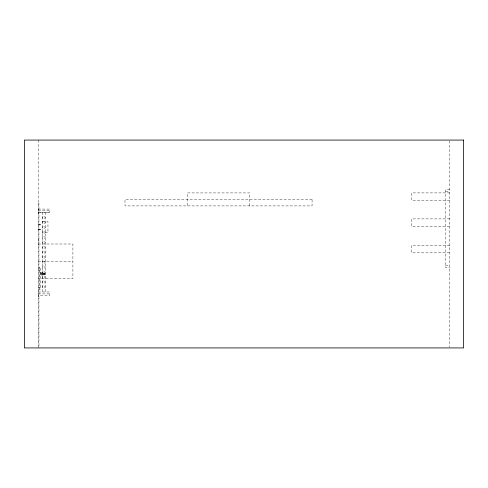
<?xml version="1.0" encoding="UTF-8"?>
<svg xmlns="http://www.w3.org/2000/svg" width="488" height="488" viewBox="0 0 488 488"><rect width="100%" height="100%" fill="white"/><g stroke="black" fill="none" stroke-linecap="round" stroke-linejoin="round"><path stroke-width="0.37" stroke-dasharray="2.44 1.83" d="M449.741 189.734L445.587 189.734L445.587 267.68L449.741 267.68M445.587 191.814L449.741 191.814M449.741 192.9L411.634 192.9L411.634 200.348L449.741 200.348M38.259 203.124L38.949 203.124L38.949 347.926M38.259 209.084L49.343 209.084L49.343 212.561L38.259 212.561M38.259 209.358L38.949 209.358M38.259 210.755L49.343 210.755M38.259 212.433L49.343 212.433M38.259 212.823L38.949 212.823M38.259 213.799L38.949 213.799M449.741 218.886L411.634 218.886L411.634 226.505L449.741 226.505M42.413 221.607L47.958 221.607L47.958 232.697L42.413 232.697M38.259 224.681L42.413 224.681M38.259 224.858L42.413 224.858M38.259 229.445L42.413 229.445M38.259 229.628L42.413 229.628M38.259 239.559L38.949 239.559M38.259 240.535L38.949 240.535M38.259 244L72.901 244L72.901 278.642L38.259 278.642M38.259 244.689L38.949 244.689M449.741 245.214L411.634 245.214L411.634 252.833L449.741 252.833M38.259 261.324L72.901 261.324M445.587 265.6L449.741 265.6M38.259 267.211L39.644 267.211L39.644 290.421L38.259 290.421M39.644 268.443L40.333 268.443L40.333 289.189L39.644 289.189M38.259 269.98L40.333 270.059M40.333 272.579L41.029 272.579L41.029 275.378L40.333 275.378M41.029 272.914L43.109 272.914L43.109 275.043L41.029 275.043M40.333 273.28L41.029 273.28M43.109 273.268L45.183 273.268M41.029 273.445L43.109 273.445M43.109 273.622L45.183 273.622M43.109 274.329L45.183 274.329M41.029 274.512L43.109 274.512M40.333 274.677L41.029 274.677M43.109 274.683L45.183 274.683M38.259 287.652L40.333 287.566M38.259 291.983L49.343 291.983L49.343 295.813L38.259 295.789M38.259 293.898L49.343 293.898M38.259 295.966L38.949 295.966M38.259 296.655L38.949 296.655M449.741 140.837L449.741 347.163M249.722 205.905L249.722 192.919L187.361 192.919L187.361 205.905M45.183 212.433L45.183 292.013M44.146 273.622L44.146 274.329M42.413 212.433L42.413 292.013M38.259 140.074L38.259 347.926M43.109 216.324L42.413 217.52L43.109 218.722L44.493 218.722L45.183 217.52L44.493 216.324L43.109 216.324M43.109 221.284L42.413 222.485L43.109 223.687L44.493 223.687L45.183 222.485L44.493 221.284L43.109 221.284M43.109 226.249L42.413 227.451L43.109 228.652L44.493 228.652L45.183 227.451L44.493 226.249L43.109 226.249M43.109 231.214L42.413 232.416L43.109 233.612L44.493 233.612L45.183 232.416L44.493 231.214L43.109 231.214M43.109 236.18L42.413 237.375L43.109 238.577L44.493 238.577L45.183 237.375L44.493 236.18L43.109 236.18M43.109 241.145L42.413 242.341L43.109 243.542L44.493 243.542L45.183 242.341L44.493 241.145L43.109 241.145M43.109 246.105L42.413 247.306L43.109 248.508L44.493 248.508L45.183 247.306L44.493 246.105L43.109 246.105M43.109 251.07L42.413 252.272L43.109 253.473L44.493 253.473L45.183 252.272L44.493 251.07L43.109 251.07M43.109 256.035L42.413 257.237L43.109 258.433L44.493 258.433L45.183 257.237L44.493 256.035L43.109 256.035M43.109 261.001L42.413 262.196L43.109 263.398L44.493 263.398L45.183 262.196L44.493 261.001L43.109 261.001M43.109 265.96L42.413 267.162L43.109 268.363L44.493 268.363L45.183 267.162L44.493 265.96L43.109 265.96M43.109 270.925L42.413 272.127L43.109 273.329L44.493 273.329L45.183 272.127L44.493 270.925L43.109 270.925M43.109 275.891L42.413 277.092L43.109 278.294L44.493 278.294L45.183 277.092L44.493 275.891L43.109 275.891M43.109 280.856L42.413 282.058L43.109 283.254L44.493 283.254L45.183 282.058L44.493 280.856L43.109 280.856M43.109 285.822L42.413 287.017L43.109 288.219L44.493 288.219L45.183 287.017L44.493 285.822L43.109 285.822M312.076 199.409L125.007 199.409L125.007 205.905L312.076 205.905L312.076 199.409"/><path stroke-width="0.73" d="M463.6 140.074L24.4 140.074L24.4 347.926L463.6 347.926L463.6 140.074"/></g></svg>
